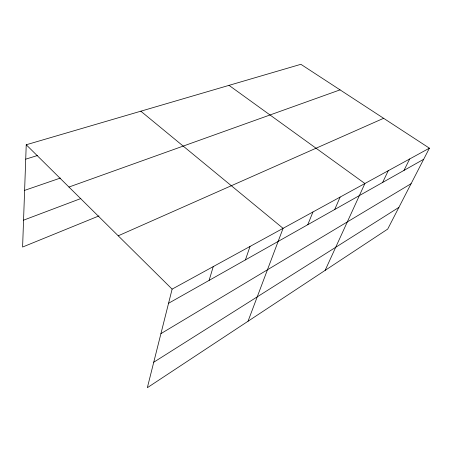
<?xml version="1.0" encoding="UTF-8"?>
<svg xmlns="http://www.w3.org/2000/svg" width="452" height="452" viewBox="0 0 452 452"><rect width="100%" height="100%" fill="white"/><g stroke="black" fill="none" stroke-linecap="round" stroke-linejoin="round"><path stroke-width="0.68" d="M429.4 148.171L172.116 289.133L147.341 387.697L387.703 229.085L429.4 148.171L300.874 64.303L26.233 144.77L22.6 247.035L98.999 215.903M209.106 280.393L213.248 266.595M245.419 259.894L250.018 246.453M248.029 321.253L283.076 228.339L140.826 111.192M307.772 224.7L312.965 211.96M334.734 209.479L340.119 197.083M325.129 270.375L364.9 183.512L229.011 85.355M382.629 182.45L388.251 170.715M403.986 170.393L409.676 158.974M153.742 362.233L398.884 207.383M160.929 333.638L411.094 183.693M168.562 303.275L423.671 159.285M118.226 235.803L383.629 118.3M23.555 220.169L80.818 198.552M68.953 187.043L340.057 89.869M24.611 190.371L60.382 178.06M25.724 159.155L37.674 155.46M26.233 144.77L172.116 289.133"/></g></svg>
